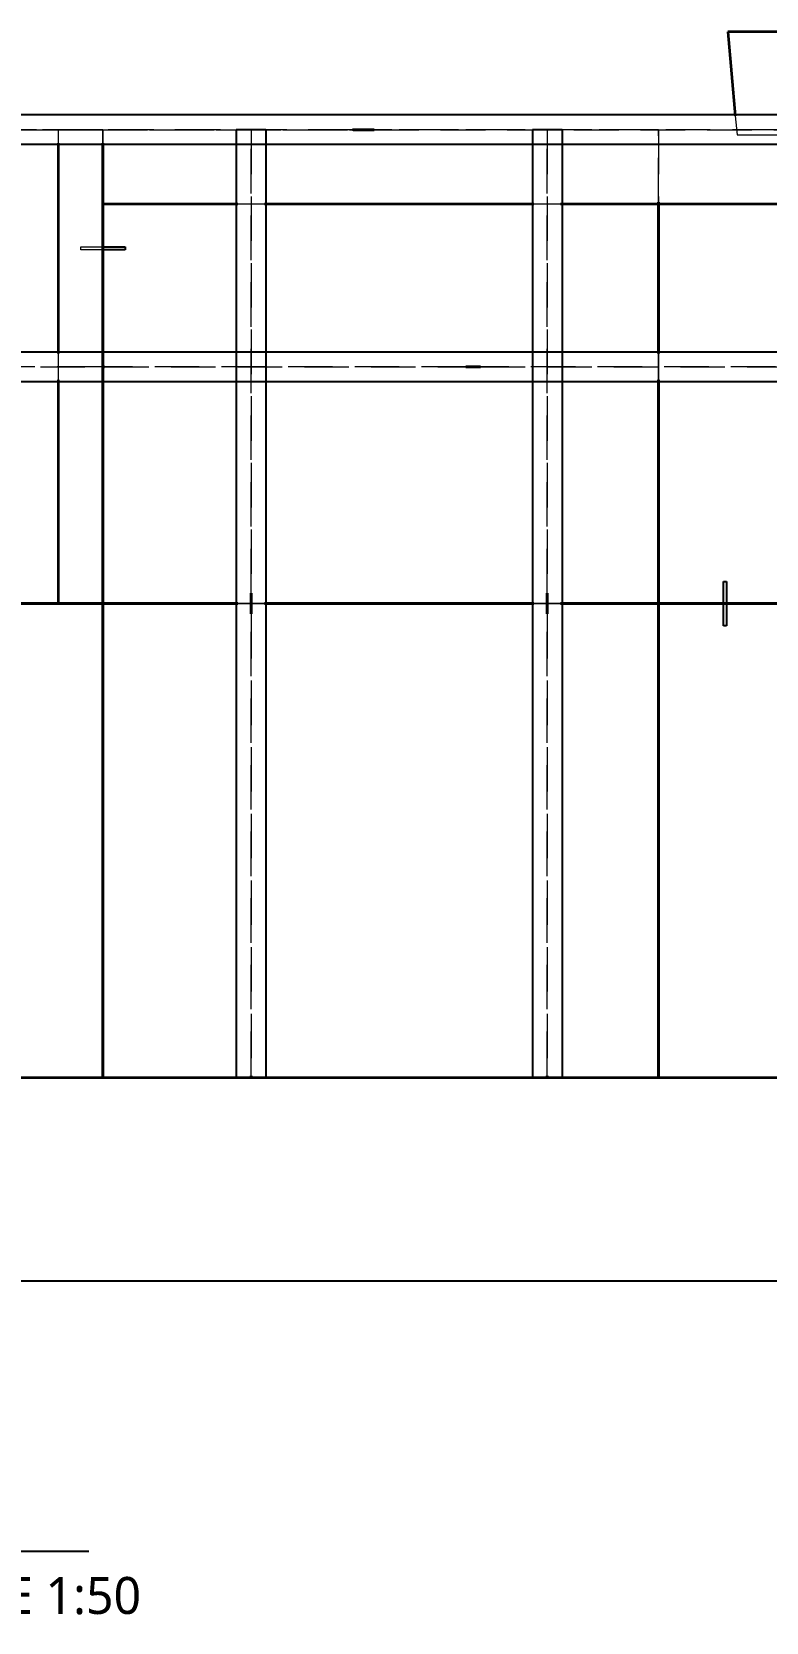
# Model space of a CAD drawing. Header units: millimetres. Extents: x -9090 to 11555, y -85309 to -79392.
# Drawn here: x 4135 to 6614, y -85039 to -79669 of the extents above; entities that cross this region are included whole.
import ezdxf
from ezdxf.enums import TextEntityAlignment as Align

# ---------------------------------------------------------------- set-up
doc = ezdxf.new("R2010")
doc.units = ezdxf.units.MM
doc.linetypes.add('HIDDEN_50', pattern=[225, 150, -75])
for name, color, linetype, lineweight in [('DIMENSIONS', 3, 'Continuous', 18), ('PLATE_HIDDEN', 8, 'HIDDEN_50', 18), ('PLATE_VISIBLE', 7, 'Continuous', 35), ('PROFILE_HIDDEN', 9, 'HIDDEN_50', 18), ('PROFILE_VISIBLE', 4, 'Continuous', 25), ('TEXT', 2, 'Continuous', 25)]:
    doc.layers.add(name, color=color, linetype=linetype, lineweight=lineweight)
doc.styles.add('OpenSans', font='OpenSans-Regular.ttf')
doc.styles.add('OpenSansCondensed-Light', font='OpenSansCondensed-Light.ttf')
doc.dimstyles.new('DIM_1_50', dxfattribs={"dimscale": 50, "dimtxt": 2.5, "dimasz": 2.5, "dimexe": 1.5, "dimexo": 1.5, "dimgap": 1, "dimtad": 1, "dimdec": 0, "dimzin": 12, "dimdsep": 46, "dimtxsty": 'OpenSansCondensed-Light', "dimtsz": 0.00125, "dimcen": 2.5, "dimclrd": 3, "dimclre": 3, "dimclrt": 3, "dimazin": 3, "dimtfac": 0.5, "dimtmove": 2, "dimatfit": 3})

msp = doc.modelspace()

# ---------------------------------------------------------------- linework, layer by layer
at = {"layer": 'PLATE_HIDDEN'}
for p, q in [((6509.8, -79952.9), (6515.6, -80017.6)), ((4375, -80000), (3630.8, -80000)), ((3632.3, -80000), (5221.2, -80000)), ((5221.2, -80000), (3632.3, -80000)), ((3639, -80000), (4375, -80000)), ((4375, -80000), (3639, -80000)), ((4225, -80045), (4225, -80000)), ((4225, -80000), (4375, -80000)), ((4375, -80045), (4375, -80000)), ((5217.8, -80000), (4375, -80000)), ((4375, -80000), (4375, -80045)), ((4375, -80045), (4375, -80000)), ((4375, -80000), (4375, -80045)), ((5220, -80000), (4375, -80000)), ((4375, -80000), (4375, -80045)), ((5220, -80000), (4375, -80000)), ((4375, -80000), (5220, -80000)), ((4375, -80000), (4375, -80053.7)), ((4375, -80053.7), (4375, -80000)), ((4375, -80045), (4375, -80000)), ((4375, -80000), (4375, -80045)), ((4875, -81565), (4875, -80000)), ((4875, -80000), (4875, -81565)), ((6250, -80000), (5287.6, -80000)), ((6875, -80000), (5290, -80000)), ((6875, -80000), (5290, -80000)), ((5290, -80000), (6870, -80000)), ((5291.1, -80000), (6875, -80000)), ((6875, -80000), (5291.1, -80000)), ((5875, -81565), (5875, -80000)), ((5875, -80000), (5875, -81565)), ((6250, -80245), (6250, -80000)), ((6875, -80000), (6250, -80000)), ((6250, -80000), (6250, -80245)), ((6250, -80245), (6250, -80000)), ((6250, -80000), (6250, -80245)), ((6515.6, -80017.6), (6876.6, -80017.6)), ((4830, -80250), (4920, -80250)), ((5830, -80250), (5920, -80250)), ((4225, -80845), (4225, -80755)), ((6250, -80845), (6250, -80755)), ((6250, -80755), (6250, -80845)), ((6250, -80845), (6250, -80755)), ((6250, -80755), (6250, -80845)), ((4370, -80800), (1013.7, -80800)), ((1013.7, -80800), (4370, -80800)), ((4380, -80800), (5600, -80800)), ((5600, -80800), (4380, -80800)), ((5650, -80800), (6875, -80800)), ((6870, -80800), (5650, -80800)), ((4828.8, -81600), (4928.5, -81600)), ((4928.5, -81600), (4828.8, -81600)), ((4828.8, -81600), (4928.5, -81600)), ((4928.5, -81600), (4828.8, -81600)), ((4920, -81600), (4830, -81600)), ((4830, -81600), (4920, -81600)), ((5826.1, -81600), (5925.9, -81600)), ((5925.9, -81600), (5826.1, -81600)), ((5826.1, -81600), (5925.9, -81600)), ((5925.9, -81600), (5826.1, -81600)), ((5920, -81600), (5830, -81600)), ((5830, -81600), (5920, -81600)), ((4875, -83195), (4875, -81635)), ((4875, -81635), (4875, -83195)), ((5875, -83195), (5875, -81635)), ((5875, -81635), (5875, -83195))]:
    msp.add_line(p, q, dxfattribs=at)
at = {"layer": 'PLATE_VISIBLE'}
for p, q in [((6845.8, -79669.3), (6484.8, -79669.3)), ((6484.8, -79669.3), (6509.8, -79952.9)), ((5287.6, -80000), (5217.8, -80000)), ((5290, -80000), (5220, -80000)), ((5290, -80000), (5220, -80000)), ((5220, -80000), (5290, -80000)), ((5221.2, -80000), (5291.1, -80000)), ((5291.1, -80000), (5221.2, -80000)), ((4225, -80755), (4225, -80045)), ((4375, -83200), (4375, -80045)), ((4375, -80045), (4375, -81600)), ((4375, -83200), (4375, -80045)), ((4375, -80045), (4375, -83200)), ((4375, -80045), (4375, -80250)), ((4375, -81600), (4375, -80045)), ((4375, -80045), (4375, -83200)), ((4375, -80053.7), (4375, -80400)), ((4375, -80400), (4375, -80053.7)), ((4375, -80250), (4830, -80250)), ((4920, -80250), (5830, -80250)), ((5920, -80250), (6800, -80250)), ((6250, -80755), (6250, -80245)), ((6250, -80245), (6250, -80755)), ((6250, -80755), (6250, -80245)), ((6250, -80245), (6250, -80755)), ((4375, -80800), (4370, -80800)), ((4370, -80800), (4375, -80800)), ((4375, -80800), (4380, -80800)), ((4380, -80800), (4375, -80800)), ((5600, -80800), (5650, -80800)), ((5650, -80800), (5600, -80800)), ((4225, -81600), (4225, -80845)), ((6250, -81600), (6250, -80845)), ((6250, -80845), (6250, -83200)), ((6250, -83200), (6250, -80845)), ((6250, -80845), (6250, -83200)), ((4875, -81635), (4875, -81565)), ((4875, -81565), (4875, -81635)), ((5875, -81635), (5875, -81565)), ((5875, -81565), (5875, -81635)), ((4375, -81600), (3775.3, -81600)), ((3775.3, -81600), (4375, -81600)), ((4375, -81600), (4225, -81600)), ((4830, -81600), (4375, -81600)), ((4375, -81600), (4830, -81600)), ((4375, -81600), (4828.8, -81600)), ((4375, -81600), (4375, -83200)), ((4828.8, -81600), (4375, -81600)), ((4375, -81600), (4828.8, -81600)), ((4828.8, -81600), (4375, -81600)), ((4375, -83200), (4375, -81600)), ((5830, -81600), (4920, -81600)), ((4920, -81600), (5830, -81600)), ((4928.5, -81600), (5826.1, -81600)), ((5826.1, -81600), (4928.5, -81600)), ((4928.5, -81600), (5826.1, -81600)), ((5826.1, -81600), (4928.5, -81600)), ((6875, -81600), (5920, -81600)), ((5920, -81600), (6800, -81600)), ((5925.9, -81600), (6250, -81600)), ((6250, -81600), (5925.9, -81600)), ((5925.9, -81600), (6250, -81600)), ((6250, -81600), (5925.9, -81600)), ((6250, -83200), (6250, -81600)), ((6801.8, -81600), (6475, -81600)), ((6475, -81600), (6801.8, -81600)), ((-200, -83200), (4375, -83200)), ((4375, -83200), (6250, -83200)), ((4875, -83200), (4875, -83195)), ((4875, -83195), (4875, -83200)), ((5875, -83200), (5875, -83195)), ((5875, -83195), (5875, -83200)), ((6250, -83200), (6875, -83200))]:
    msp.add_line(p, q, dxfattribs=at)
at = {"layer": 'PROFILE_HIDDEN'}
for p, q in [((4825, -80000), (4925, -80000)), ((4825, -80000), (4925, -80000)), ((4925, -80000), (4825, -80000)), ((4825, -80000), (4825, -80044.9)), ((4825, -80000), (4825, -80044.9)), ((4825, -80000), (4825, -80044.9)), ((4925, -80000), (4925, -80044.9)), ((4925, -80000), (4925, -80044.9)), ((4925, -80000), (4925, -80044.9)), ((5825, -80000), (5925, -80000)), ((5925, -80000), (5825, -80000)), ((5825, -80000), (5925, -80000)), ((5825, -80000), (5825, -80044.9)), ((5825, -80000), (5825, -80044.9)), ((5825, -80000), (5825, -80044.9)), ((5925, -80000), (5925, -80044.9)), ((5925, -80000), (5925, -80044.9)), ((5925, -80000), (5925, -80044.9)), ((4377, -80050), (4227.4, -80050)), ((4925.4, -80050), (4825.7, -80050)), ((5922.7, -80050), (5822.9, -80050)), ((4300, -80405), (4300, -80395)), ((4300, -80395), (4370.3, -80395)), ((4300, -80405), (4300, -80395)), ((4300, -80395), (4370.3, -80395)), ((4370.3, -80405), (4300, -80405)), ((4370.3, -80405), (4300, -80405)), ((4230.1, -80750), (4370, -80750)), ((4230.1, -80750), (4370, -80750)), ((4230.1, -80750), (4370, -80750)), ((4825, -80752.6), (4825, -80852.3)), ((4825, -80752.6), (4825, -80852.3)), ((4825, -80762.6), (4825, -80852.3)), ((4830, -80750), (4920, -80750)), ((4830, -80750), (4920, -80750)), ((4830, -80750), (4920, -80750)), ((4925, -80752.6), (4925, -80852.3)), ((4925, -80752.6), (4925, -80852.3)), ((4925, -80752.6), (4925, -80852.3)), ((5825, -80752.6), (5825, -80852.3)), ((5825, -80752.6), (5825, -80852.3)), ((5825, -80752.6), (5825, -80852.3)), ((5830, -80750), (5920, -80750)), ((5830, -80750), (5920, -80750)), ((5830, -80750), (5920, -80750)), ((5925, -80752.6), (5925, -80852.3)), ((5925, -80752.6), (5925, -80852.3)), ((5925, -80752.6), (5925, -80852.3)), ((4230.1, -80850), (4370, -80850)), ((4230.1, -80850), (4370, -80850)), ((4230.1, -80850), (4370, -80850)), ((4830, -80850), (4920, -80850)), ((4830, -80850), (4920, -80850)), ((4830, -80850), (4920, -80850)), ((5830, -80850), (5920, -80850)), ((5830, -80850), (5920, -80850)), ((5830, -80850), (5920, -80850))]:
    msp.add_line(p, q, dxfattribs=at)
at = {"layer": 'PROFILE_VISIBLE'}
for p, q in [((6875, -79950), (3634, -79950)), ((6875, -79950), (3634, -79950)), ((4925, -80000), (4825, -80000)), ((4825, -80000), (4825, -83200)), ((4925, -80000), (4925, -83200)), ((5925, -80000), (5825, -80000)), ((5825, -80000), (5825, -83200)), ((5925, -80000), (5925, -83200)), ((4227.4, -80050), (3634, -80050)), ((6875, -80050), (3634, -80050)), ((4825.7, -80050), (4377, -80050)), ((4825, -80044.9), (4825, -80762.6)), ((4825, -80044.9), (4825, -80752.6)), ((4825, -80044.9), (4825, -80752.6)), ((4925, -80044.9), (4925, -80752.6)), ((4925, -80044.9), (4925, -80752.6)), ((4925, -80044.9), (4925, -80752.6)), ((5822.9, -80050), (4925.4, -80050)), ((5825, -80044.9), (5825, -80752.6)), ((5825, -80044.9), (5825, -80752.6)), ((5825, -80044.9), (5825, -80752.6)), ((6800.2, -80050), (5922.7, -80050)), ((5925, -80044.9), (5925, -80752.6)), ((5925, -80044.9), (5925, -80752.6)), ((5925, -80044.9), (5925, -80752.6)), ((4370.3, -80395), (4450, -80395)), ((4370.3, -80395), (4450, -80395)), ((4450, -80405), (4370.3, -80405)), ((4450, -80405), (4370.3, -80405)), ((4450, -80395), (4450, -80405)), ((4450, -80395), (4450, -80405)), ((2530.7, -80750), (4375, -80750)), ((3630.3, -80750), (4230.1, -80750)), ((3630.3, -80750), (4230.1, -80750)), ((3630.3, -80750), (4230.1, -80750)), ((4370, -80750), (4375, -80750)), ((4370, -80750), (4375, -80750)), ((4370, -80750), (4375, -80750)), ((4375, -80750), (4375, -80850)), ((4375, -80850), (4375, -80750)), ((4375, -80750), (4375, -80850)), ((4375, -80850), (4375, -80750)), ((4375, -80750), (4375, -80850)), ((4375, -80850), (4375, -80750)), ((4375, -80750), (4375, -80850)), ((4375, -80850), (4375, -80750)), ((4375, -80750), (4830, -80750)), ((4375, -80750), (4830, -80750)), ((4375, -80750), (6875, -80750)), ((4375, -80750), (4830, -80750)), ((4920, -80750), (5830, -80750)), ((4920, -80750), (5830, -80750)), ((4920, -80750), (5830, -80750)), ((5920, -80750), (6800, -80750)), ((5920, -80750), (6800, -80750)), ((5920, -80750), (6800, -80750)), ((2530.7, -80850), (4375, -80850)), ((3630.3, -80850), (4230.1, -80850)), ((3630.3, -80850), (4230.1, -80850)), ((3630.3, -80850), (4230.1, -80850)), ((4370, -80850), (4375, -80850)), ((4370, -80850), (4375, -80850)), ((4370, -80850), (4375, -80850)), ((4375, -80850), (4830, -80850)), ((4375, -80850), (4830, -80850)), ((4375, -80850), (6875, -80850)), ((4375, -80850), (4830, -80850)), ((4825, -80852.3), (4825, -83200)), ((4825, -80852.3), (4825, -83200)), ((4825, -80852.3), (4825, -83200)), ((4920, -80850), (5830, -80850)), ((4920, -80850), (5830, -80850)), ((4920, -80850), (5830, -80850)), ((4925, -80852.3), (4925, -83200)), ((4925, -80852.3), (4925, -83200)), ((4925, -80852.3), (4925, -83200)), ((5825, -80852.3), (5825, -83200)), ((5825, -80852.3), (5825, -83200)), ((5825, -80852.3), (5825, -83200)), ((5920, -80850), (6800, -80850)), ((5920, -80850), (6800, -80850)), ((5920, -80850), (6800, -80850)), ((5925, -80852.3), (5925, -83200)), ((5925, -80852.3), (5925, -83200)), ((5925, -80852.3), (5925, -83200)), ((6470, -81675), (6470, -81525)), ((6470, -81525), (6480, -81525)), ((6470, -81675), (6470, -81525)), ((6470, -81525), (6480, -81525)), ((6480, -81525), (6480, -81675)), ((6480, -81525), (6480, -81675)), ((6480, -81675), (6470, -81675)), ((6480, -81675), (6470, -81675)), ((4825, -83200), (4925, -83200)), ((4925, -83200), (4825, -83200)), ((4825, -83200), (4925, -83200)), ((4925, -83200), (4825, -83200)), ((5825, -83200), (5925, -83200)), ((5925, -83200), (5825, -83200)), ((5825, -83200), (5925, -83200)), ((5925, -83200), (5825, -83200))]:
    msp.add_line(p, q, dxfattribs=at)
at = {"layer": 'TEXT'}
msp.add_line((-1197.7, -84799.2), (4327.3, -84799.2), dxfattribs=at)

# ---------------------------------------------------------------- texts
at = {"layer": 'TEXT', "style": 'OpenSans'}
msp.add_text('VIEWED FROM ABOVE (LOOKING -Z), LOWER PLATFORM ONLY   -   SCALE 1:50', height=125, dxfattribs=at).set_placement((1564.8, -84886.7), align=Align.TOP_CENTER)

# ---------------------------------------------------------------- dimensions: what is measured, and where the dimension line sits
at = {"layer": 'DIMENSIONS'}
msp.add_linear_dim(base=(-7544.6, -83886.7), p1=(-7544.6, -83286.7), p2=(10674.2, -83286.7), dimstyle='DIM_1_50', dxfattribs=at).render()

doc.saveas('drawing.dxf')
